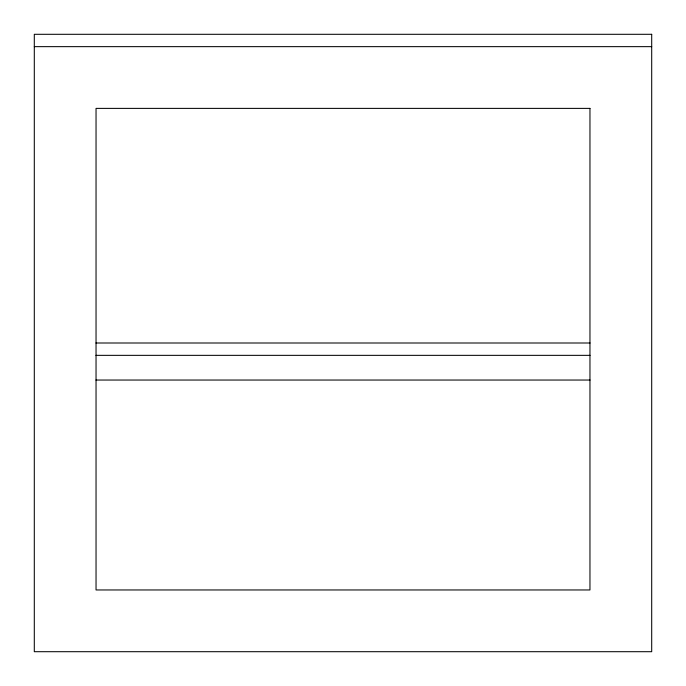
<?xml version="1.0" encoding="UTF-8"?>
<svg xmlns="http://www.w3.org/2000/svg" width="686" height="686" viewBox="0 0 686 686"><rect width="100%" height="100%" fill="white"/><g stroke="black" fill="none" stroke-linecap="round" stroke-linejoin="round"><path stroke-width="1.03" d="M34.3 46.648L651.7 46.648M95.954 343L590.046 343M95.954 355.348L590.046 355.348M95.954 380.044L590.046 380.044M651.7 34.3L34.3 34.3L34.3 651.7L651.7 651.7L651.7 34.3M589.96 108.388L96.04 108.388L96.04 589.96L589.96 589.96L589.96 108.388"/></g></svg>
